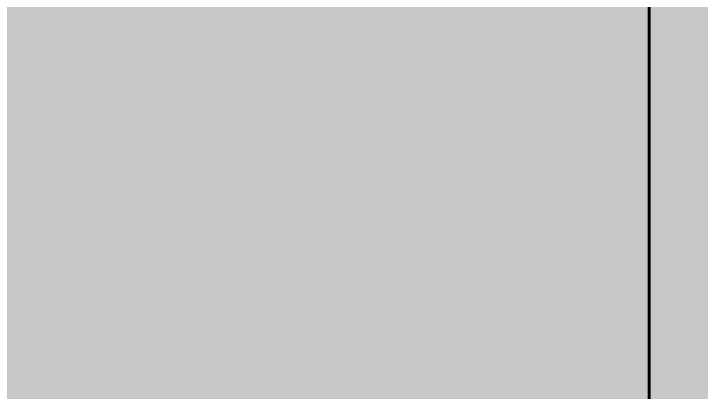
# Model space of a CAD drawing. Header units: inches. Extents: x -4110 to -1807, y 9775 to 11251.
# Drawn here: x -3518.327 to -3515.442, y 9986.698 to 9988.284 of the extents above; entities that cross this region are included whole.
import ezdxf

# ---------------------------------------------------------------- set-up
doc = ezdxf.new("R2010")
doc.units = ezdxf.units.IN
doc.header["$MEASUREMENT"] = 0
for name, color, linetype, lineweight in [('0-1', 7, 'Continuous', 5), ('0-3', 7, 'Continuous', 9), ('A-GENM-3', 253, 'Continuous', 9), ('A-GENM-5', 250, 'Continuous', 60), ('A-WALL-3', 250, 'Continuous', 60), ('A-WALL-PATT-2', 253, 'Continuous', 9)]:
    doc.layers.add(name, color=color, linetype=linetype, lineweight=lineweight)

# ---------------------------------------------------------------- blocks, each defined once
blk = doc.blocks.new('V-Series_EWC4_SPVU_RFA_2015 - 2ND AND 3RD FLOOR-2226480-ENLARGED RCP - 3RD FLOOR PLAN - WEST')
at = {"layer": 'A-GENM-3'}
h = blk.add_hatch(color=256, dxfattribs=at)
h.paths.add_polyline_path([(-3858.9737, 10936.2519), (-3829.5362, 10936.2519), (-3829.5362, 10964.1269), (-3858.9737, 10964.1269), (-3858.9737, 10963.6894), (-3857.9737, 10963.6894), (-3857.9737, 10936.6894), (-3858.9737, 10936.6894)], flags=0)
h.paths.add_polyline_path([(-3847.5102, 10936.6894), (-3847.5102, 10963.6894), (-3829.7862, 10963.6894), (-3829.7862, 10936.6894), (-3841.8575, 10936.6894)], flags=0)
at = {"layer": 'A-GENM-5'}
blk.add_line((-3858.9737, 10964.1269), (-3829.5362, 10964.1269), dxfattribs=at)
blk = doc.blocks.new('CTR - 1st Phase - Shell_rvt-1-ENLARGED RCP - 3RD FLOOR PLAN - WEST')
at = {"layer": 'A-WALL-PATT-2'}
h = blk.add_hatch(dxfattribs=at)
h.set_pattern_fill('FP_2', color=256, style=0, pattern_type=2)
h.set_pattern_definition([(161.57, (0.32, 0.32), (-2.560496185, -0.000537386), [0, -18.214, 2.022, 0]), (18.43, (-0.32, 0.32), (-2.560496185, 0.000537386), [0, -18.214, 2.022, 0]), (108.43, (0.32, 0.32), (1.27922091, -6.400876726), [6.07, -14.166]), (71.57, (-0.32, 0.32), (1.27922091, 6.400876726), [6.07, -14.166])])
h.paths.add_polyline_path([(-3055.2112, 9982.9394), (-3055.2112, 9988.4394), (-3101.1237, 9988.4394), (-3101.1237, 9982.9394), (-3058.8227, 9982.9394)], flags=0)
h.paths.add_polyline_path([(-2641.7487, 9982.9394), (-2481.6753, 9982.9394), (-2481.6753, 9988.4394), (-2681.4362, 9988.4394), (-2681.4362, 9982.9394), (-2646.2561, 9982.9394)], flags=0)
h.paths.add_polyline_path([(-3852.4737, 9982.9394), (-3825.6112, 9982.9394), (-3825.6112, 9988.4394), (-3852.4737, 9988.4394)], flags=0)
h.paths.add_polyline_path([(-2138.5362, 9982.9394), (-2138.5362, 9988.4394), (-2256.6362, 9988.4394), (-2256.6362, 9982.9394), (-2141.0724, 9982.9394)], flags=0)
h.paths.add_polyline_path([(-2076.1737, 9982.9394), (-2070.6737, 9982.9394), (-2070.6737, 9988.4394), (-2103.0362, 9988.4394), (-2103.0362, 9982.9394)], flags=0)
h.paths.add_polyline_path([(-2983.7112, 9982.9394), (-2906.5362, 9982.9394), (-2906.5362, 9988.4394), (-2983.7112, 9988.4394), (-2983.7112, 9985.0644)], flags=0)
h.paths.add_polyline_path([(-3790.1112, 9982.9394), (-3708.0112, 9982.9394), (-3708.0112, 9988.4394), (-3790.1112, 9988.4394), (-3790.1112, 9983.6894)], flags=0)
h.paths.add_polyline_path([(-2292.1362, 9982.9394), (-2292.1362, 9988.4394), (-2333.4362, 9988.4394), (-2333.4362, 9982.9394)], flags=0)
h.paths.add_polyline_path([(-3145.2487, 9982.9394), (-3128.9987, 9982.9394), (-3128.9987, 9988.4394), (-3145.2487, 9988.4394), (-3145.2487, 9983.0738)], flags=0)
h.paths.add_polyline_path([(-3173.1237, 9982.9394), (-3173.1237, 9988.4394), (-3216.5722, 9988.4394), (-3216.5722, 9982.9394), (-3185.1187, 9982.9394)], flags=0)
h.paths.add_polyline_path([(-3636.5112, 9982.9394), (-3595.2112, 9982.9394), (-3595.2112, 9988.4394), (-3636.5112, 9988.4394), (-3636.5112, 9985.0956)], flags=0)
h.paths.add_polyline_path([(-2859.8987, 9982.9394), (-2859.8987, 9988.4394), (-2871.0362, 9988.4394), (-2871.0362, 9982.9394)], flags=0)
h.paths.add_polyline_path([(-3403.2112, 9982.9394), (-3403.2112, 9988.4394), (-3444.5112, 9988.4394), (-3444.5112, 9982.9394), (-3420.8711, 9982.9394)], flags=0)
h.paths.add_polyline_path([(-2368.9362, 9982.9394), (-2368.9362, 9988.4394), (-2410.1722, 9988.4394), (-2410.1722, 9982.9394), (-2376.8248, 9982.9394)], flags=0)
h.paths.add_polyline_path([(-3252.0722, 9982.9394), (-3252.0722, 9988.4394), (-3252.5753, 9988.4394), (-3252.5753, 9982.9394), (-3252.4765, 9982.9394)], flags=0)
h.paths.add_polyline_path([(-2832.0237, 9982.9394), (-2752.9362, 9982.9394), (-2752.9362, 9988.4394), (-2832.0237, 9988.4394), (-2832.0237, 9983.0738)], flags=0)
h.paths.add_polyline_path([(-2445.6722, 9982.9394), (-2445.6722, 9988.4394), (-2446.1753, 9988.4394), (-2446.1753, 9982.9394)], flags=0)
h.paths.add_polyline_path([(-3288.0753, 9982.9394), (-3288.0753, 9988.4394), (-3367.7112, 9988.4394), (-3367.7112, 9982.9394), (-3319.8343, 9982.9394)], flags=0)
h.paths.add_polyline_path([(-3559.7112, 9982.9394), (-3515.6612, 9982.9394), (-3515.6612, 9988.4394), (-3559.7112, 9988.4394), (-3559.7112, 9983.0738)], flags=0)
h.paths.add_polyline_path([(-3487.7862, 9982.9394), (-3480.0112, 9982.9394), (-3480.0112, 9988.4394), (-3487.7862, 9988.4394), (-3487.7862, 9983.6894)], flags=0)
at = {"layer": 'A-WALL-3'}
blk.add_line((-3515.6612, 9989.0644), (-3515.6612, 9982.4394), dxfattribs=at)
at = {"layer": '0-3', "rotation": 90.00000000000026}
blk.add_blockref('V-Series_EWC4_SPVU_RFA_2015 - 2ND AND 3RD FLOOR-2226480-ENLARGED RCP - 3RD FLOOR PLAN - WEST', (7448.4657, 13840.9131), dxfattribs=at)

msp = doc.modelspace()

# ---------------------------------------------------------------- block references
at = {"layer": '0-1'}
msp.add_blockref('CTR - 1st Phase - Shell_rvt-1-ENLARGED RCP - 3RD FLOOR PLAN - WEST', (0, 0), dxfattribs=at)

doc.saveas('drawing.dxf')
